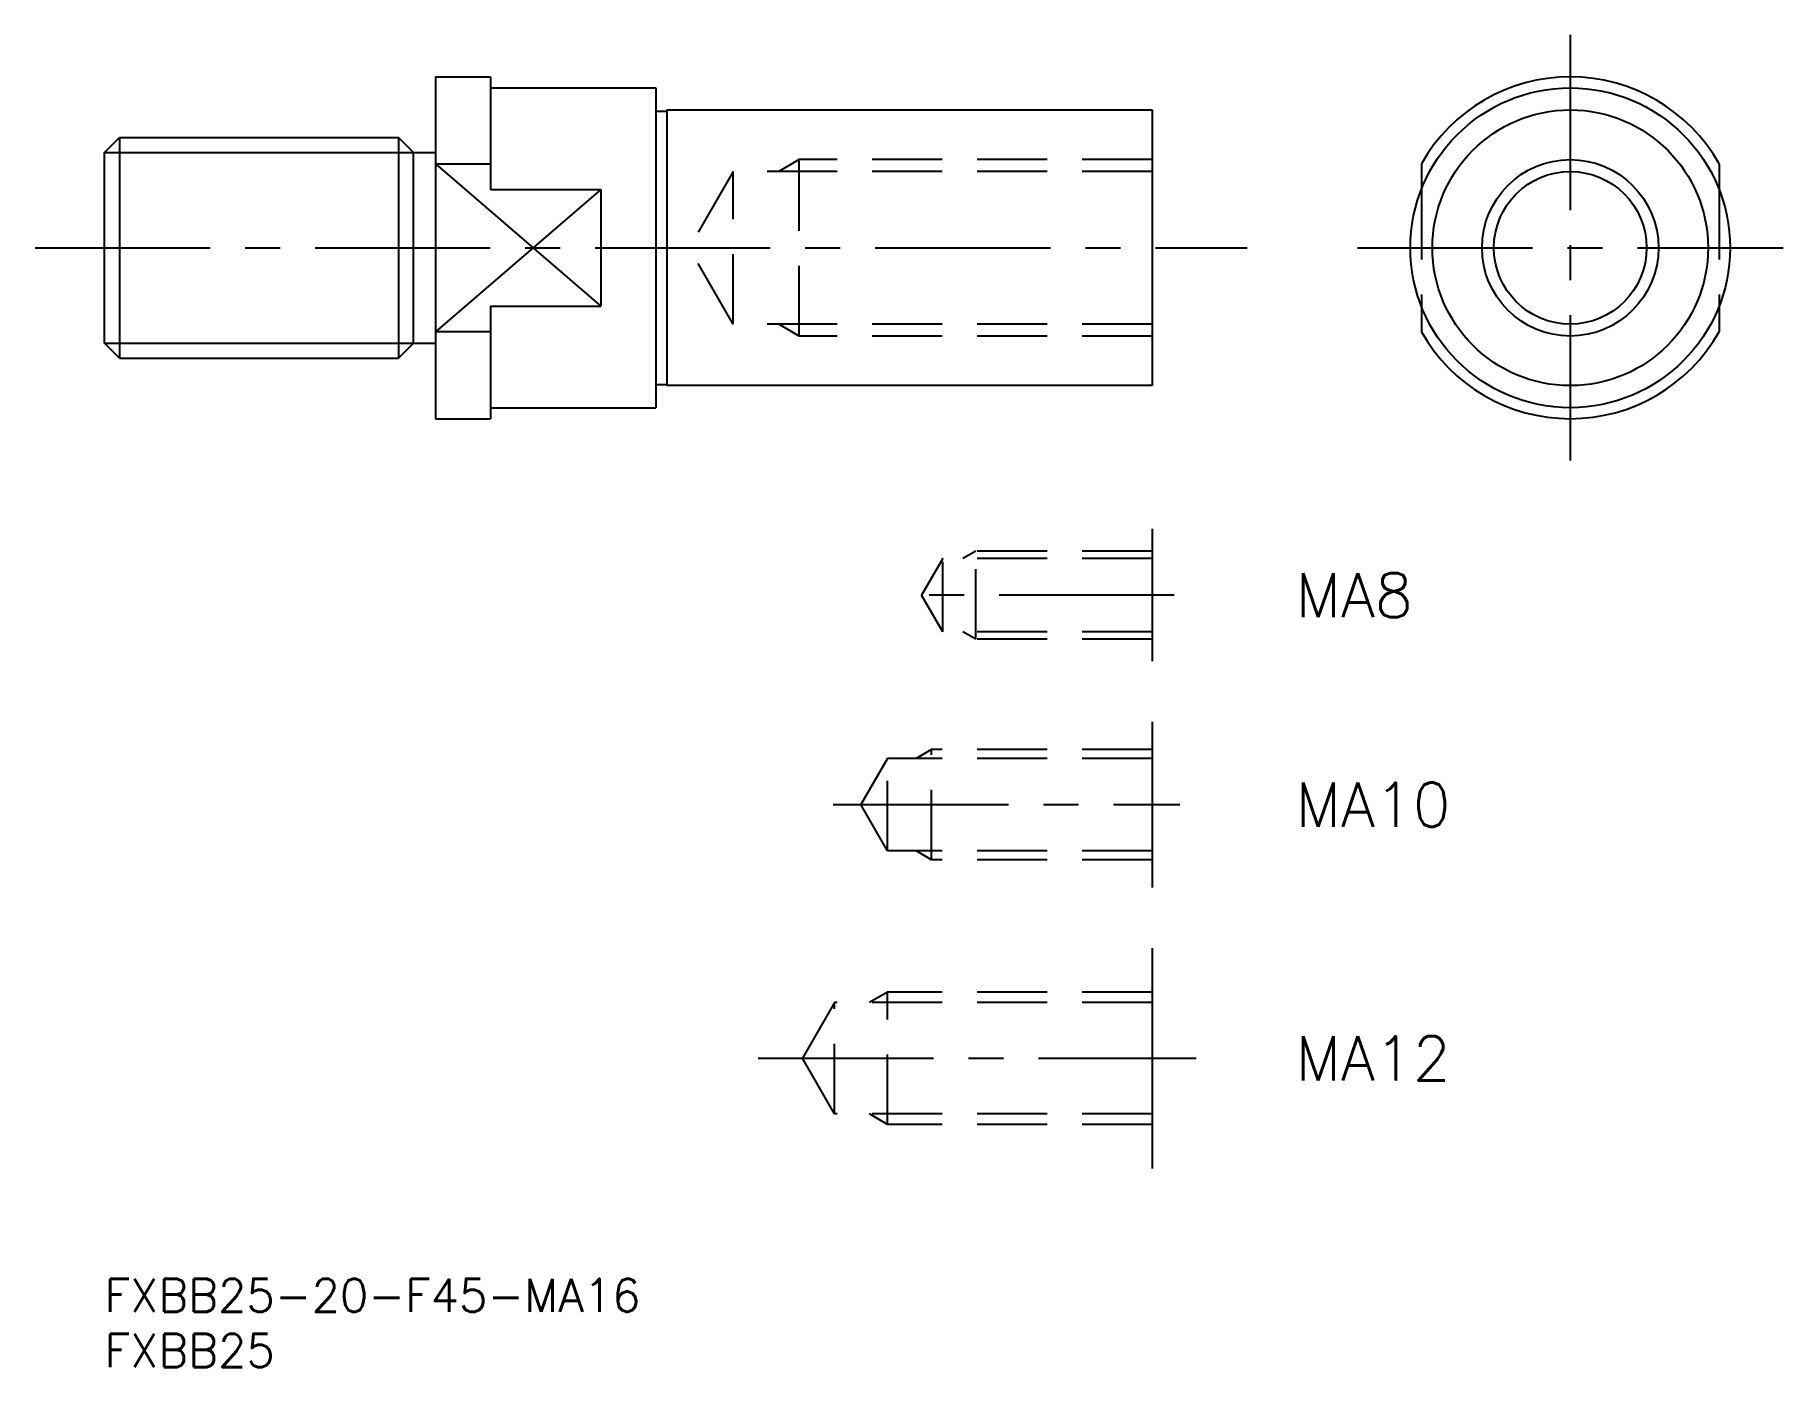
# Model space of a CAD drawing. Extents: x -6 to 152, y -8 to 113.
import ezdxf

# ---------------------------------------------------------------- set-up
doc = ezdxf.new("R2010")
doc.units = 0
doc.header["$LTSCALE"] = 0.5
doc.linetypes.add('CENTER', pattern=[50.8, 31.75, -6.35, 6.35, -6.35])
doc.linetypes.add('DASHED', pattern=[19.05, 12.7, -6.35])
for name, color, linetype in [('MSM_CENTER', 1, 'CENTER'), ('MSM_CONTINUOUS', 7, 'CONTINUOUS'), ('MSM_DASHED', 4, 'DASHED'), ('MSM_NARROW', 5, 'CONTINUOUS'), ('MSM_PART_NUMBER', 7, 'CONTINUOUS')]:
    doc.layers.add(name, color=color, linetype=linetype)
doc.styles.get("Standard").update_dxf_attribs({"font": 'txt.shx', "height": 3, "bigfont": 'bigfont.shx'})

# ---------------------------------------------------------------- blocks, each defined once
blk = doc.blocks.new('*U5')
at = {"layer": 'MSM_PART_NUMBER'}
blk.add_text('FXBB25-20-F45-MA16', height=3, dxfattribs=at).set_placement((0, -3))
blk = doc.blocks.new('*U6')
at = {"layer": 'MSM_PART_NUMBER'}
blk.add_text('FXBB25', height=3, dxfattribs=at).set_placement((0, -8))
blk = doc.blocks.new('*U7')
at = {"layer": 'MSM_PART_NUMBER'}
blk.add_text('MA12', height=4, dxfattribs=at).set_placement((108, 18))
blk = doc.blocks.new('*U8')
at = {"layer": 'MSM_PART_NUMBER'}
blk.add_text('MA10', height=4, dxfattribs=at).set_placement((108, 41))
blk = doc.blocks.new('*U9')
at = {"layer": 'MSM_PART_NUMBER'}
blk.add_text('MA8', height=4, dxfattribs=at).set_placement((108, 60))

msp = doc.modelspace()

# ---------------------------------------------------------------- linework, layer by layer
at = {"layer": 'MSM_CENTER'}
for p, q in [((132.91, 112.8), (132.91, 74.2)), ((-6.31, 93.5), (103.61, 93.5)), ((113.61, 93.5), (152.21, 93.5)), ((97, 62), (72.08, 62)), ((66.08, 43), (97.5, 43)), ((59.28, 20), (99, 20))]:
    msp.add_line(p, q, dxfattribs=at)
at = {"layer": 'MSM_CONTINUOUS'}
for p, q in [((30, 109), (30, 78)), ((30, 109), (35, 109)), ((35, 109), (35, 98.79)), ((35, 108), (50, 108)), ((50, 108), (50, 79)), ((50, 105.9), (51, 105.9)), ((51, 106), (95, 106)), ((51, 106), (51, 81)), ((95, 106), (95, 81)), ((0, 102.15), (1.35, 103.5)), ((1.35, 103.5), (26.65, 103.5)), ((1.35, 103.5), (1.35, 83.5)), ((28, 102.15), (26.65, 103.5)), ((26.65, 103.5), (26.65, 83.5)), ((0, 84.85), (0, 102.15)), ((28, 84.85), (28, 102.15)), ((28, 102.15), (30, 102.15)), ((30, 101.12), (35, 101.12)), ((119.41, 101.12), (119.41, 98.79)), ((146.41, 101.12), (146.41, 98.79)), ((35, 98.79), (45, 98.79)), ((45, 98.79), (45, 88.21)), ((35, 88.21), (35, 78)), ((35, 88.21), (45, 88.21)), ((119.41, 88.21), (119.41, 85.88)), ((146.41, 88.21), (146.41, 85.88)), ((35, 85.88), (30, 85.88)), ((1.35, 83.5), (0, 84.85)), ((26.65, 83.5), (28, 84.85)), ((28, 84.85), (30, 84.85)), ((1.35, 83.5), (26.65, 83.5)), ((50, 81.1), (51, 81.1)), ((95, 81), (51, 81)), ((30, 78), (35, 78)), ((35, 79), (50, 79)), ((95, 68), (95, 56)), ((95, 50.5), (95, 35.5)), ((95, 30), (95, 10))]:
    msp.add_line(p, q, dxfattribs=at)
for radius in [14.5, 12.5, 6.92]:
    msp.add_circle((132.91, 93.5), radius, dxfattribs=at)
for start, end in [(29.4287, 150.5713), (209.4287, 330.5713)]:
    msp.add_arc((132.91, 93.5), 15.5, start, end, dxfattribs=at)
at = {"layer": 'MSM_DASHED'}
for p, q in [((63, 101.5), (61.13, 100.42)), ((63, 85.5), (63, 101.5)), ((95, 101.5), (63, 101.5)), ((57, 100.42), (53.01, 93.5)), ((57, 86.58), (57, 100.42)), ((95, 100.42), (57, 100.42)), ((119.41, 98.79), (119.41, 88.21)), ((146.41, 98.79), (146.41, 88.21)), ((57, 86.58), (53.01, 93.5)), ((95, 86.58), (57, 86.58)), ((63, 85.5), (61.13, 86.58)), ((95, 85.5), (63, 85.5)), ((76, 65.32), (74.08, 62)), ((76, 58.68), (76, 65.32)), ((95, 65.32), (76, 65.32)), ((79, 66), (77.83, 65.32)), ((79, 58), (79, 66)), ((95, 66), (79, 66)), ((76, 58.68), (74.08, 62)), ((95, 58.68), (76, 58.68)), ((79, 58), (77.83, 58.68)), ((95, 58), (79, 58)), ((75, 48), (73.59, 47.19)), ((75, 38), (75, 48)), ((95, 48), (75, 48)), ((71, 47.19), (68.58, 43)), ((71, 38.81), (71, 47.19)), ((95, 47.19), (71, 47.19)), ((71, 38.81), (68.58, 43)), ((95, 38.81), (71, 38.81)), ((75, 38), (73.59, 38.81)), ((95, 38), (75, 38)), ((71, 26), (69.36, 25.05)), ((71, 14), (71, 26)), ((95, 26), (71, 26)), ((66.2, 25.05), (63.28, 20)), ((66.2, 14.95), (66.2, 25.05)), ((95, 25.05), (66.2, 25.05)), ((66.2, 14.95), (63.28, 20)), ((95, 14.95), (66.2, 14.95)), ((71, 14), (69.36, 14.95)), ((95, 14), (71, 14))]:
    msp.add_line(p, q, dxfattribs=at)
at = {"layer": 'MSM_NARROW'}
for p, q in [((0, 102.15), (28, 102.15)), ((30, 101.12), (45, 88.21)), ((45, 98.79), (30, 85.88)), ((0, 84.85), (28, 84.85))]:
    msp.add_line(p, q, dxfattribs=at)
msp.add_circle((132.91, 93.5), 8, dxfattribs=at)

# ---------------------------------------------------------------- block references
at = {"layer": 'MSM_CONTINUOUS'}
for name in ['*U9', '*U8', '*U7', '*U5', '*U6']:
    msp.add_blockref(name, (0, 0), dxfattribs=at)

doc.saveas('drawing.dxf')
